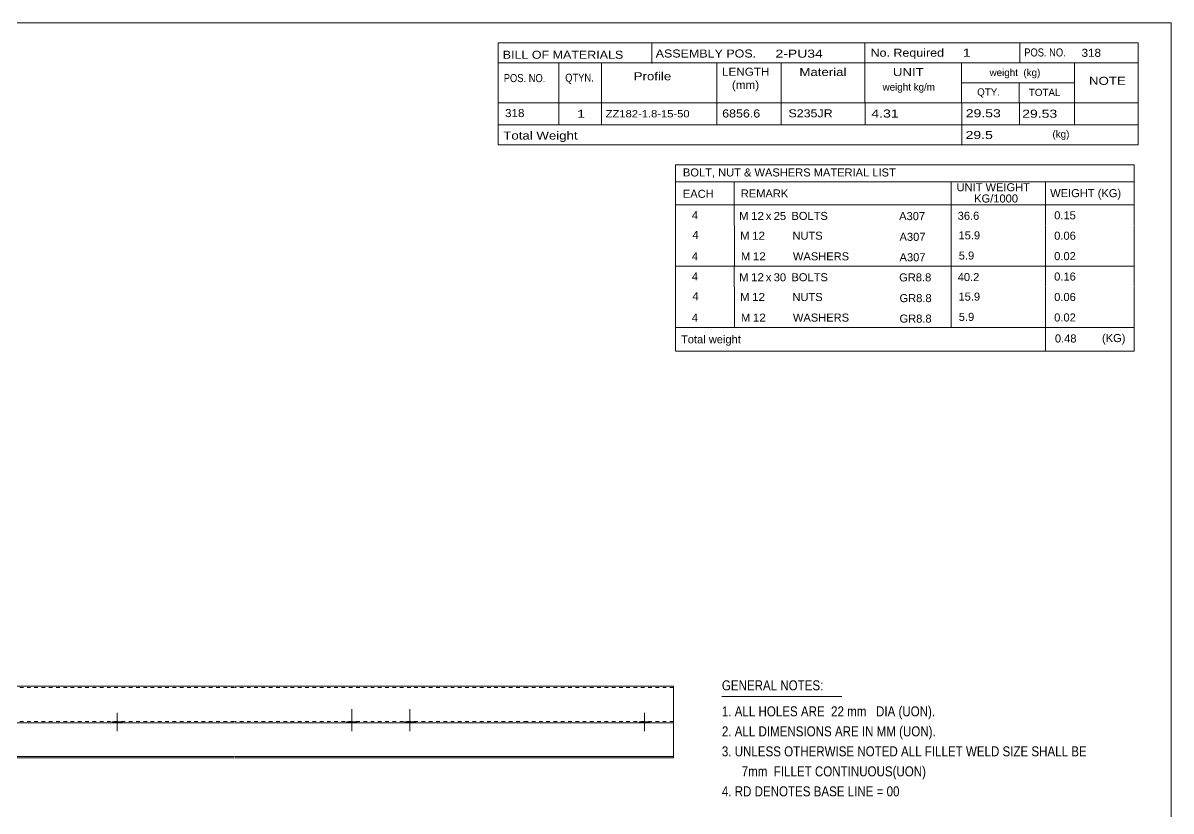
# Model space of a CAD drawing. Header units: millimetres. Extents: x 2 to 579, y 1 to 405.
# Drawn here: x 263.3 to 579, y 188.3 to 405 of the extents above; entities that cross this region are included whole.
import ezdxf

# ---------------------------------------------------------------- set-up
doc = ezdxf.new("R2010")
doc.units = ezdxf.units.MM
doc.linetypes.add('XKITLINE00', pattern=[0])
doc.linetypes.add('XKITLINE01', pattern=[4, 1, -1, 1, -1])
for name, color, linetype, lineweight in [('Bolt', 3, 'Continuous', 0), ('DrawingSheet', 5, 'Continuous', 0), ('OtherObjectType', 7, 'Continuous', 0), ('Part', 2, 'Continuous', 0)]:
    doc.layers.add(name, color=color, linetype=linetype, lineweight=lineweight)
doc.styles.add('ARIAL_NARROW', font='ARIALN.TTF')

# ---------------------------------------------------------------- blocks, each defined once
blk = doc.blocks.new('*A10')
at = {"layer": 'Bolt'}
for points in [[(352.35, 212.58), (352.35, 212.94), (355.15, 212.94), (355.15, 212.58)], [(352.35, 212.58), (352.35, 212.94), (355.15, 212.94), (355.15, 212.58)], [(368.35, 212.58), (368.35, 212.94), (371.15, 212.94), (371.15, 212.58)], [(368.35, 212.58), (368.35, 212.94), (371.15, 212.94), (371.15, 212.58)]]:
    blk.add_hatch(color=3, dxfattribs=at).paths.add_polyline_path(points, flags=17)
at = {"layer": 'Bolt', "color": 3, "linetype": 'XKITLINE00', "lineweight": 0}
for p, q in [((353.75, 216.26), (353.75, 210.26)), ((353.75, 216.26), (353.75, 210.26)), ((369.75, 216.26), (369.75, 210.26)), ((369.75, 216.26), (369.75, 210.26)), ((352.35, 212.94), (352.35, 212.58)), ((352.35, 212.94), (352.35, 212.58)), ((355.15, 212.94), (355.15, 212.58)), ((355.15, 212.94), (355.15, 212.58)), ((368.35, 212.94), (368.35, 212.58)), ((368.35, 212.94), (368.35, 212.58)), ((371.15, 212.94), (371.15, 212.58)), ((371.15, 212.94), (371.15, 212.58))]:
    blk.add_line(p, q, dxfattribs=at)
blk = doc.blocks.new('*A11')
at = {"layer": 'Bolt'}
for points in [[(287.86, 212.58), (287.86, 212.94), (290.66, 212.94), (290.66, 212.58)], [(287.86, 212.58), (287.86, 212.94), (290.66, 212.94), (290.66, 212.58)], [(432.83, 212.58), (432.83, 212.94), (435.63, 212.94), (435.63, 212.58)], [(432.83, 212.58), (432.83, 212.94), (435.63, 212.94), (435.63, 212.58)]]:
    blk.add_hatch(color=3, dxfattribs=at).paths.add_polyline_path(points, flags=17)
at = {"layer": 'Bolt', "color": 3, "linetype": 'XKITLINE00', "lineweight": 0}
for p, q in [((289.26, 215.26), (289.26, 210.26)), ((289.26, 215.26), (289.26, 210.26)), ((434.23, 215.26), (434.23, 210.26)), ((434.23, 215.26), (434.23, 210.26)), ((287.86, 212.94), (287.86, 212.58)), ((287.86, 212.94), (287.86, 212.58)), ((290.66, 212.94), (290.66, 212.58)), ((290.66, 212.94), (290.66, 212.58)), ((432.83, 212.94), (432.83, 212.58)), ((432.83, 212.94), (432.83, 212.58)), ((435.63, 212.94), (435.63, 212.58)), ((435.63, 212.94), (435.63, 212.58))]:
    blk.add_line(p, q, dxfattribs=at)
blk = doc.blocks.new('*A12')
at = {"layer": 'Part', "color": 2, "linetype": 'XKITLINE00', "lineweight": 0}
for p, q in [((321.45, 222.58), (257.06, 222.58)), ((401.94, 222.58), (321.55, 222.58)), ((442.23, 222.58), (402.04, 222.58)), ((442.23, 203.3), (442.23, 222.58)), ((321.45, 212.58), (257.06, 212.58)), ((401.94, 212.58), (321.55, 212.58)), ((442.23, 212.58), (402.04, 212.58)), ((257.06, 203.3), (321.45, 203.3)), ((321.45, 202.94), (257.06, 202.94)), ((321.55, 203.3), (401.94, 203.3)), ((401.94, 202.94), (321.55, 202.94)), ((402.04, 203.3), (442.23, 203.3)), ((442.23, 202.94), (402.04, 202.94)), ((442.23, 203.3), (442.23, 202.94))]:
    blk.add_line(p, q, dxfattribs=at)
at = {"layer": 'Part', "color": 7, "linetype": 'XKITLINE01', "lineweight": 0}
for p, q in [((321.45, 222.22), (257.06, 222.22)), ((401.94, 222.22), (321.55, 222.22)), ((442.23, 222.22), (402.04, 222.22)), ((321.45, 212.94), (257.06, 212.94)), ((401.94, 212.94), (321.55, 212.94)), ((442.23, 212.94), (402.04, 212.94))]:
    blk.add_line(p, q, dxfattribs=at)
blk = doc.blocks.new('*A13')
at = {"layer": 'DrawingSheet', "color": 5, "linetype": 'XKITLINE00', "lineweight": 0}
for p, q in [((579, 405), (5, 405)), ((579, 5), (579, 405))]:
    blk.add_line(p, q, dxfattribs=at)
blk = doc.blocks.new('*A14')
at = {"layer": 'OtherObjectType', "color": 7, "linetype": 'XKITLINE00', "lineweight": 0}
for p, q in [((442.76, 365.95), (442.75, 354.95)), ((442.76, 365.95), (568.88, 365.95)), ((568.88, 365.95), (568.88, 354.95)), ((442.75, 361.3), (568.88, 361.3)), ((458.87, 361.31), (458.87, 354.95)), ((518.57, 361.31), (518.57, 354.95)), ((544.47, 361.29), (544.47, 354.95)), ((442.76, 354.92), (442.76, 349.42)), ((442.77, 354.95), (568.88, 354.95)), ((458.92, 354.95), (458.92, 349.33)), ((518.57, 354.95), (518.57, 349.33)), ((544.5, 354.95), (544.5, 349.45)), ((568.88, 354.95), (568.88, 349.45)), ((442.79, 349.33), (442.79, 343.72)), ((458.95, 349.33), (458.95, 343.71)), ((518.57, 349.33), (518.57, 343.71)), ((544.5, 349.33), (544.5, 343.83)), ((568.88, 349.33), (568.88, 343.83)), ((442.79, 343.7), (442.79, 338.13)), ((458.95, 343.71), (458.95, 338.09)), ((518.57, 343.71), (518.57, 338.09)), ((544.5, 343.71), (544.5, 338.1)), ((568.88, 343.71), (568.88, 338.1)), ((568.88, 338.1), (442.75, 338.13)), ((442.76, 338.06), (442.76, 332.56)), ((458.92, 338.09), (458.92, 332.47)), ((518.57, 338.09), (518.57, 332.47)), ((544.5, 338.09), (544.5, 332.59)), ((568.88, 338.09), (568.88, 332.59)), ((442.79, 332.47), (442.79, 326.86)), ((458.95, 332.47), (458.95, 326.86)), ((518.57, 332.47), (518.57, 326.86)), ((544.5, 332.47), (544.5, 326.97)), ((568.88, 332.47), (568.88, 326.97)), ((442.79, 326.84), (442.79, 321.27)), ((458.95, 326.85), (458.95, 321.24)), ((518.57, 326.86), (518.57, 321.24)), ((544.5, 326.85), (544.5, 321.25)), ((568.88, 326.85), (568.88, 321.24)), ((568.88, 321.24), (442.75, 321.27)), ((442.78, 321.24), (442.78, 314.83)), ((442.85, 321.23), (568.87, 321.24)), ((544.5, 321.2), (544.5, 314.79)), ((568.87, 321.21), (568.87, 314.79)), ((442.77, 314.79), (568.87, 314.79))]:
    blk.add_line(p, q, dxfattribs=at)
at = {"layer": 'OtherObjectType', "color": 7, "style": 'ARIAL_NARROW'}
for s, width, p in [('BOLT, NUT & WASHERS MATERIAL LIST', 1.211571, (444.79, 362.79)), ('UNIT WEIGHT', 1.211571, (520.03, 358.72)), ('EACH', 1.211571, (444.78, 356.92)), ('REMARK', 1.211571, (460.7, 357.01)), (' KG/1000', 1.211571, (524.02, 355.63)), ('WEIGHT (KG)', 1.211571, (545.78, 357.1)), ('4', 1.211571, (447.26, 351.05)), ('M', 1.211571, (460.26, 350.85)), ('12', 1.275, (463.5, 350.83)), ('x', 1.211571, (467.58, 350.83)), ('25', 1.211571, (469.76, 350.82)), ('BOLTS', 1.211571, (474.63, 350.84)), ('A307', 1.211571, (504.25, 350.79)), ('36.6', 1.211571, (520.34, 350.88)), ('0.15', 1.211571, (546.87, 351.01)), ('4', 1.211571, (447.4, 345.61)), ('M', 1.211571, (460.54, 345.41)), ('12', 1.275, (463.78, 345.39)), ('NUTS', 1.211571, (474.91, 345.41)), ('A307', 1.211571, (504.35, 345.09)), ('15.9', 1.211571, (520.56, 345.5)), ('0.06', 1.211571, (546.87, 345.39)), ('4', 1.211571, (447.24, 339.74)), ('M', 1.211571, (460.76, 339.74)), ('12', 1.275, (464, 339.72)), ('WASHERS', 1.211571, (475.04, 339.73)), ('A307', 1.211571, (504.35, 339.47)), ('5.9', 1.211571, (520.64, 339.94)), ('0.02', 1.211571, (546.87, 339.78)), ('4', 1.211571, (447.26, 334.2)), ('M', 1.211571, (460.26, 333.99)), ('12', 1.275, (463.5, 333.97)), ('x', 1.211571, (467.58, 333.97)), ('30', 1.211571, (469.76, 333.96)), ('BOLTS', 1.211571, (474.63, 333.98)), ('GR8.8', 1.211571, (504.25, 333.93)), ('40.2', 1.211571, (520.34, 334.02)), ('0.16', 1.211571, (546.87, 334.16)), ('4', 1.211571, (447.4, 328.75)), ('M', 1.211571, (460.54, 328.56)), ('12', 1.275, (463.78, 328.54)), ('NUTS', 1.211571, (474.91, 328.55)), ('GR8.8', 1.211571, (504.35, 328.23)), ('15.9', 1.211571, (520.56, 328.65)), ('0.06', 1.211571, (546.87, 328.54)), ('5.9', 1.211571, (520.64, 323.08)), ('0.02', 1.211571, (546.87, 322.92)), ('4', 1.211571, (447.24, 322.88)), ('M', 1.211571, (460.76, 322.88)), ('12', 1.275, (464, 322.86)), ('WASHERS', 1.211571, (475.04, 322.88)), ('GR8.8', 1.211571, (504.35, 322.61)), ('Total weight', 1.211571, (444.26, 316.91)), ('0.48', 1.211571, (547.07, 317.14)), ('(KG)', 1.211571, (560.02, 317.24))]:
    blk.add_text(s, height=2.2, dxfattribs=dict(at, width=width)).set_placement(p)
blk = doc.blocks.new('*A15')
at = {"layer": 'OtherObjectType', "color": 7, "linetype": 'XKITLINE00', "lineweight": 0}
blk.add_line((455.5, 219.82), (488.5, 219.82), dxfattribs=at)
at = {"layer": 'OtherObjectType', "color": 7, "style": 'ARIAL_NARROW', "width": 1.008832}
for s, p in [('GENERAL NOTES:', (455.5, 221.47)), ('1. ALL HOLES ARE  22 mm   DIA (UON).', (455.5, 214.32)), ('2. ALL DIMENSIONS ARE IN MM (UON).', (455.5, 208.82)), ('3. UNLESS OTHERWISE NOTED ALL FILLET WELD SIZE SHALL BE', (455.5, 203.32)), ('7mm  FILLET CONTINUOUS(UON)', (460.95, 197.82)), ('4. RD DENOTES BASE LINE = 00', (455.5, 192.32))]:
    blk.add_text(s, height=2.75, dxfattribs=at).set_placement(p)
blk = doc.blocks.new('*A19')
at = {"layer": 'OtherObjectType', "color": 7, "linetype": 'XKITLINE00', "lineweight": 0}
for p, q in [((393.98, 399.5), (569.98, 399.5)), ((393.98, 399.5), (393.98, 388.5)), ((436.26, 399.42), (436.26, 393.87)), ((494.85, 394), (494.85, 399.5)), ((537.43, 393.96), (537.43, 399.42)), ((569.98, 394), (569.98, 399.5)), ((393.98, 394), (569.98, 394)), ((410.64, 394), (410.64, 383)), ((422.4, 393.98), (422.4, 383.03)), ((454.12, 393.99), (454.13, 383)), ((471.78, 393.98), (471.78, 383)), ((494.85, 393.98), (494.85, 383)), ((521.43, 394), (521.43, 383)), ((552.42, 394), (552.42, 383)), ((569.98, 394), (569.98, 388.5)), ((393.98, 388.5), (393.98, 383)), ((521.45, 388.52), (552.45, 388.52)), ((537.28, 388.52), (537.28, 383)), ((569.98, 388.5), (569.98, 383)), ((393.98, 383), (569.98, 383)), ((393.98, 383), (393.98, 376.95)), ((410.63, 383), (410.63, 376.95)), ((422.44, 382.99), (422.44, 376.95)), ((454.12, 383), (454.11, 376.95)), ((471.79, 383), (471.79, 376.95)), ((494.87, 383), (494.87, 376.95)), ((521.44, 383), (521.44, 376.95)), ((537.33, 382.95), (537.33, 376.95)), ((552.43, 383), (552.43, 376.95)), ((569.98, 383), (569.98, 376.95)), ((393.98, 376.95), (569.98, 376.95)), ((393.98, 376.95), (393.98, 371.45)), ((521.44, 376.95), (521.44, 371.45)), ((569.98, 376.95), (569.98, 371.45)), ((393.98, 371.45), (569.98, 371.45))]:
    blk.add_line(p, q, dxfattribs=at)
at = {"layer": 'OtherObjectType', "color": 7, "style": 'ARIAL_NARROW'}
for s, height, width, p in [('ASSEMBLY POS.', 2.2, 1.36, (437.3, 395.5)), ('No. Required', 2.2, 1.36, (496.39, 395.72)), ('1', 2.2, 1.525501, (521.75, 395.72)), ('POS. NO.', 2.2, 1.02, (538.63, 395.79)), ('318', 2.2, 1.270501, (554.4, 395.69)), ('BILL OF MATERIALS', 2.2, 1.36, (395.25, 395.16)), ('2-PU34', 2.2, 1.525501, (470.23, 395.46)), ('Profile', 2.2, 1.445, (431.26, 389.25)), ('LENGTH', 2.2, 1.275, (455.54, 390.49)), ('Material', 2.2, 1.445, (476.81, 390.41)), ('UNIT', 2.2, 1.445, (502.52, 390.4)), ('weight  (kg)', 1.98, 1.19, (529.11, 390.39)), ('POS. NO.', 2.2, 1.02, (395.53, 388.74)), ('QTYN.', 2.2, 1.02, (412.42, 388.84)), ('(mm)', 2.2, 1.275, (458.26, 386.86)), ('weight kg/m', 1.98, 1.19, (499.69, 386.4)), ('NOTE', 2.2, 1.445, (556.44, 387.99)), ('QTY.', 1.98, 1.19, (525.68, 385.03)), ('TOTAL', 1.98, 1.19, (539.9, 384.91)), ('318', 2.2, 1.270501, (395.89, 379.12)), ('1', 2.2, 1.525501, (415.71, 378.91)), ('ZZ182-1.8-15-50', 1.98, 1.355501, (423.56, 379.04)), ('6856.6', 2.2, 1.355501, (455.59, 379.01)), ('S235JR', 2.2, 1.355501, (473.81, 379.05)), ('4.31', 2.2, 1.525501, (496.62, 378.99)), ('29.53', 2.2, 1.525501, (522.57, 379.07)), ('29.53', 2.2, 1.525501, (538.08, 378.94)), ('Total Weight', 2.2, 1.445, (395.4, 372.94)), ('29.5', 2.2, 1.525501, (522.52, 373.09)), ('(kg)', 1.98, 1.19, (546.4, 373.46))]:
    blk.add_text(s, height=height, dxfattribs=dict(at, width=width)).set_placement(p)

msp = doc.modelspace()

# ---------------------------------------------------------------- block references
at = {"lineweight": 0}
for name in ['*A13', '*A19', '*A14', '*A15', '*A11', '*A10']:
    msp.add_blockref(name, (0, 0), dxfattribs=at)
at = {"layer": 'Part', "lineweight": 0}
msp.add_blockref('*A12', (0, 0), dxfattribs=at)

doc.saveas('drawing.dxf')
